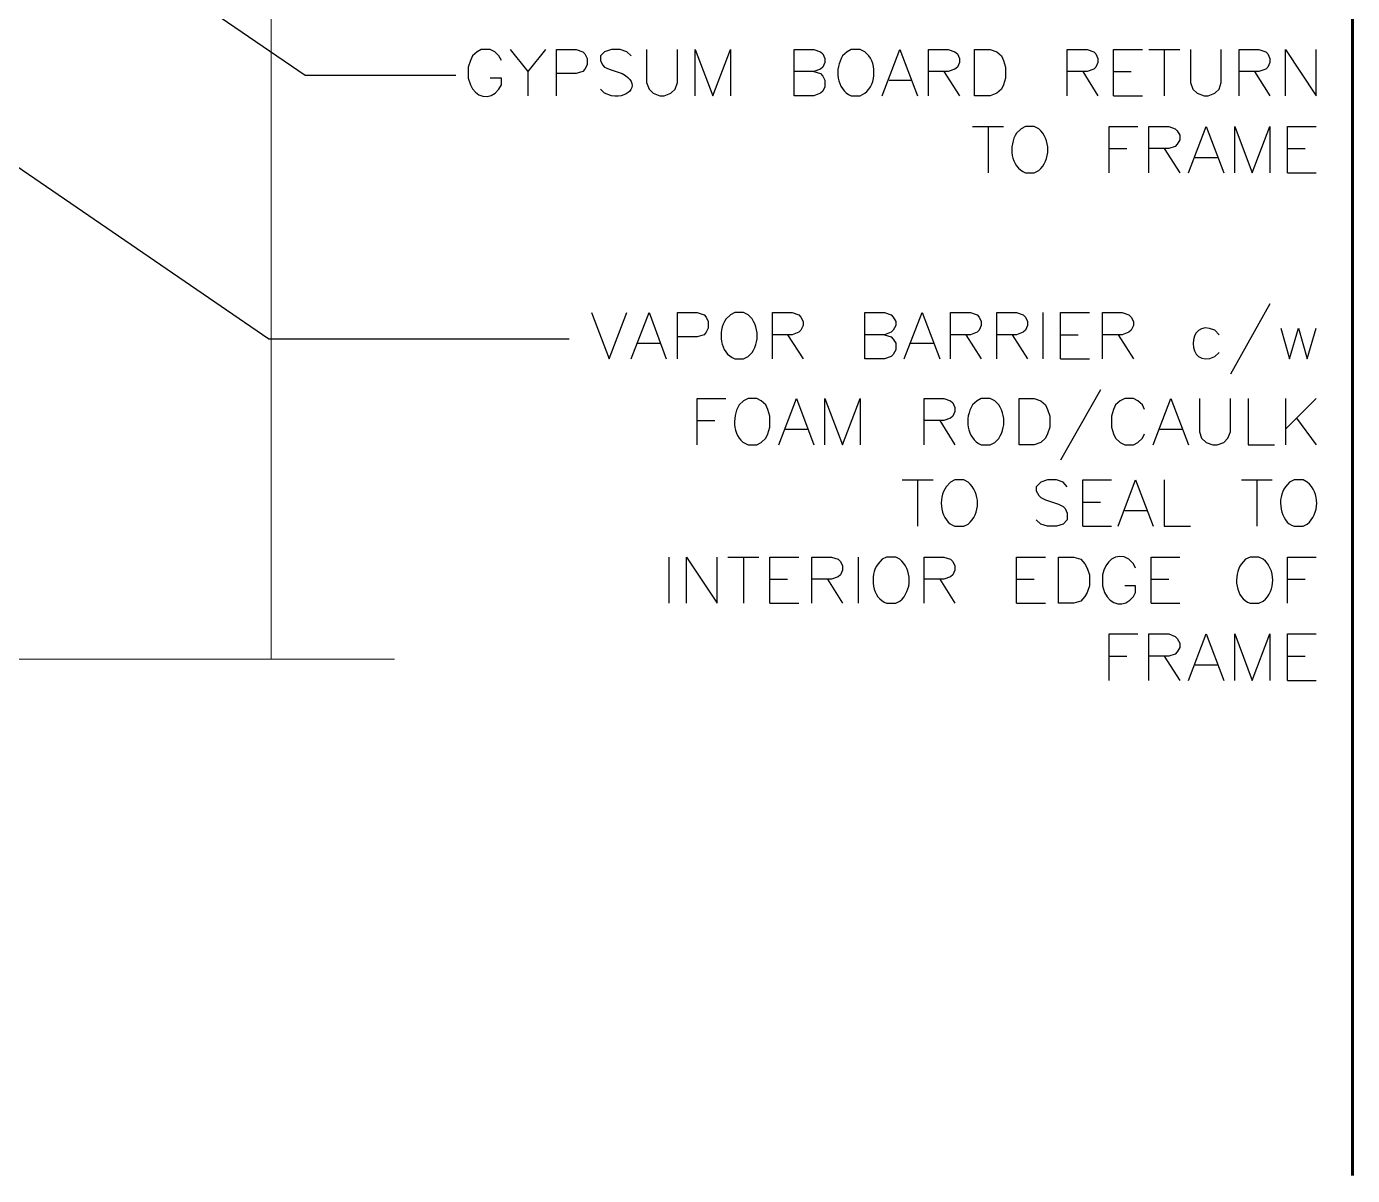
# Model space of a CAD drawing. Header units: millimetres. Extents: x 14 to 201, y 16 to 268.
# Drawn here: x 133 to 201.3, y 55.4 to 114.6 of the extents above; entities that cross this region are included whole.
import ezdxf

# ---------------------------------------------------------------- set-up
doc = ezdxf.new("R2010")
doc.units = ezdxf.units.MM
doc.header["$MEASUREMENT"] = 0
doc.layers.get('0').update_dxf_attribs({"linetype": 'CONTINUOUS'})

msp = doc.modelspace()

# ---------------------------------------------------------------- linework, layer by layer
at = {"color": 0, "linetype": 'Continuous', "lineweight": 60, "true_color": 0x000007}
msp.add_line((201.295, 264.541), (201.295, 55.414), dxfattribs=at)
at = {"color": 0, "linetype": 'Continuous', "lineweight": 15, "true_color": 0x656565}
msp.add_line((145.627, 118.978), (145.627, 82), dxfattribs=at)
at = {"color": 0, "linetype": 'Continuous', "lineweight": 25, "true_color": 0x000007}
for p, q in [((159.745, 113.39), (158.835, 112.247)), ((190.817, 113.39), (192.405, 113.39)), ((191.601, 113.39), (191.601, 110.998)), ((180.255, 112.247), (181.06, 110.998)), ((187.41, 112.247), (188.193, 110.998)), ((188.997, 112.247), (189.907, 112.247)), ((196.257, 112.247), (197.04, 110.998)), ((177.44, 111.802), (178.562, 111.802)), ((188.997, 110.998), (190.479, 110.998)), ((181.737, 109.41), (183.324, 109.41)), ((182.541, 109.41), (182.541, 107.04)), ((188.764, 108.289), (189.674, 108.289)), ((191.601, 108.289), (192.405, 107.04)), ((197.951, 108.289), (198.861, 108.289)), ((193.188, 107.823), (194.331, 107.823)), ((197.951, 107.04), (199.432, 107.04)), ((185.357, 99.843), (185.357, 97.451)), ((197.04, 100.288), (195.009, 96.668)), ((172.212, 98.7), (173.016, 97.451)), ((181.398, 98.7), (182.182, 97.451)), ((183.769, 98.7), (184.573, 97.451)), ((186.267, 98.7), (187.177, 98.7)), ((189.23, 98.7), (190.013, 97.451)), ((194.437, 98.7), (194.204, 98.933)), ((164.507, 98.256), (165.629, 98.256)), ((178.562, 98.256), (179.705, 98.256)), ((194.204, 97.578), (194.437, 97.79)), ((186.267, 97.451), (187.748, 97.451)), ((188.32, 95.864), (186.267, 92.244)), ((197.845, 95.419), (197.845, 93.027)), ((199.432, 95.419), (197.845, 93.832)), ((167.555, 94.276), (168.466, 94.276)), ((180.044, 94.276), (180.827, 93.027)), ((198.416, 94.403), (199.432, 93.027)), ((172.106, 93.832), (173.228, 93.832)), ((191.368, 93.832), (192.511, 93.832)), ((178.118, 91.228), (179.705, 91.228)), ((178.901, 91.228), (178.901, 88.836)), ((195.58, 91.228), (197.168, 91.228)), ((196.363, 91.228), (196.363, 88.836)), ((187.41, 90.085), (188.32, 90.085)), ((189.569, 89.641), (190.691, 89.641)), ((187.41, 88.836), (188.891, 88.836)), ((166.095, 87.249), (166.095, 84.878)), ((169.143, 87.249), (170.73, 87.249)), ((169.947, 87.249), (169.947, 84.878)), ((175.853, 87.249), (175.853, 84.878)), ((171.302, 86.106), (172.212, 86.106)), ((174.265, 86.106), (175.048, 84.878)), ((180.044, 86.106), (180.827, 84.878)), ((184.002, 86.106), (184.912, 86.106)), ((190.923, 86.106), (191.833, 86.106)), ((197.951, 86.106), (198.861, 86.106)), ((171.302, 84.878), (172.784, 84.878)), ((184.002, 84.878), (185.484, 84.878)), ((190.923, 84.878), (192.405, 84.878)), ((188.764, 82.148), (189.674, 82.148)), ((191.601, 82.148), (192.405, 80.899)), ((197.951, 82.148), (198.861, 82.148)), ((193.188, 81.703), (194.331, 81.703)), ((197.951, 80.899), (199.432, 80.899))]:
    msp.add_line(p, q, dxfattribs=at)
at = {"color": 0, "linetype": 'Continuous', "lineweight": 15, "true_color": 0x000007}
msp.add_line((151.977, 82), (113.284, 82), dxfattribs=at)
at = {"color": 0, "linetype": 'Continuous', "lineweight": 25, "true_color": 0x000007}
for points in [[(115.189, 119.274), (145.5, 98.489), (160.972, 98.489)], [(141.224, 116.29), (147.384, 112.056), (155.131, 112.056)], [(157.48, 112.818), (157.353, 113.051), (157.141, 113.263), (156.908, 113.39), (156.443, 113.39), (156.231, 113.263), (155.998, 113.051), (155.892, 112.818), (155.765, 112.48), (155.765, 111.908), (155.892, 111.569)], [(157.924, 113.39), (158.835, 112.247), (158.835, 110.998)], [(160.316, 110.998), (160.316, 113.39), (161.332, 113.39), (161.671, 113.263), (161.777, 113.157), (161.904, 112.924), (161.904, 112.585), (161.777, 112.374), (161.671, 112.247), (161.332, 112.141), (160.316, 112.141)], [(164.169, 113.051), (163.936, 113.263), (163.597, 113.39), (163.153, 113.39), (162.793, 113.263), (162.581, 113.051), (162.581, 112.818), (162.687, 112.585), (162.793, 112.48), (163.026, 112.374), (163.703, 112.141)], [(164.952, 113.39), (164.952, 111.675), (165.079, 111.337), (165.29, 111.125), (165.629, 110.998), (165.862, 110.998), (166.201, 111.125), (166.433, 111.337), (166.539, 111.675), (166.539, 113.39)], [(167.449, 110.998), (167.449, 113.39), (168.36, 110.998), (169.27, 113.39), (169.27, 110.998)], [(172.551, 110.998), (172.551, 113.39), (173.567, 113.39), (173.905, 113.263), (174.032, 113.157), (174.138, 112.924), (174.138, 112.712), (174.032, 112.48), (173.905, 112.374), (173.567, 112.247), (172.551, 112.247)], [(175.493, 113.39), (175.281, 113.263), (175.048, 113.051)], [(176.191, 113.263), (175.958, 113.39), (175.493, 113.39), (175.493, 113.39)], [(177.08, 110.998), (177.99, 113.39), (178.901, 110.998)], [(179.472, 110.998), (179.472, 113.39), (180.488, 113.39), (180.827, 113.263), (180.954, 113.157), (181.06, 112.924), (181.06, 112.712), (180.954, 112.48), (180.827, 112.374), (180.488, 112.247), (179.472, 112.247)], [(186.605, 110.998), (186.605, 113.39), (187.642, 113.39), (187.981, 113.263), (188.087, 113.157), (188.193, 112.924), (188.193, 112.712), (188.087, 112.48), (187.981, 112.374), (187.642, 112.247), (186.605, 112.247)], [(188.997, 110.998), (188.997, 113.39), (190.479, 113.39)], [(192.955, 113.39), (192.955, 111.675), (193.082, 111.337), (193.294, 111.125), (193.654, 110.998), (193.865, 110.998), (194.204, 111.125), (194.437, 111.337), (194.543, 111.675), (194.543, 113.39)], [(195.453, 110.998), (195.453, 113.39), (196.469, 113.39), (196.829, 113.263), (196.935, 113.157), (197.04, 112.924), (197.04, 112.712), (196.935, 112.48), (196.829, 112.374), (196.469, 112.247), (195.453, 112.247)], [(197.845, 110.998), (197.845, 113.39), (199.432, 110.998), (199.432, 113.39)], [(173.567, 112.247), (173.905, 112.141), (174.032, 112.014), (174.138, 111.802), (174.138, 111.464), (174.032, 111.231), (173.905, 111.125), (173.567, 110.998), (172.551, 110.998)], [(157.353, 111.337), (157.48, 111.569), (157.48, 111.908), (156.908, 111.908)], [(163.153, 110.998), (162.793, 111.125), (162.581, 111.337)], [(175.493, 110.998), (175.958, 110.998), (176.191, 111.125)], [(184.467, 109.41), (184.235, 109.305), (184.002, 109.072)], [(185.145, 109.305), (184.912, 109.41), (184.467, 109.41), (184.467, 109.41)], [(188.764, 107.04), (188.764, 109.41), (190.246, 109.41)], [(190.817, 107.04), (190.817, 109.41), (191.833, 109.41), (192.172, 109.305), (192.278, 109.199), (192.405, 108.966), (192.405, 108.733), (192.278, 108.5), (192.172, 108.394), (191.833, 108.289), (190.817, 108.289)], [(192.849, 107.04), (193.76, 109.41), (194.67, 107.04)], [(195.241, 107.04), (195.241, 109.41), (196.13, 107.04), (197.04, 109.41), (197.04, 107.04)], [(197.951, 107.04), (197.951, 109.41), (199.432, 109.41)], [(184.467, 107.04), (184.912, 107.04), (185.145, 107.146)], [(162.116, 99.843), (163.026, 97.451), (163.936, 99.843)], [(164.169, 97.451), (165.079, 99.843), (165.968, 97.451)], [(166.539, 97.451), (166.539, 99.843), (167.555, 99.843), (167.915, 99.716), (168.021, 99.61), (168.127, 99.377), (168.127, 99.039), (168.021, 98.827), (167.915, 98.7), (167.555, 98.594), (166.539, 98.594)], [(169.503, 99.843), (169.27, 99.716), (169.037, 99.504)], [(170.18, 99.716), (169.947, 99.843), (169.503, 99.843), (169.503, 99.843)], [(171.429, 97.451), (171.429, 99.843), (172.445, 99.843), (172.784, 99.716), (172.889, 99.61), (173.016, 99.377), (173.016, 99.166), (172.889, 98.933), (172.784, 98.827), (172.445, 98.7), (171.429, 98.7)], [(176.191, 97.451), (176.191, 99.843), (177.207, 99.843), (177.546, 99.716), (177.652, 99.61), (177.779, 99.377), (177.779, 99.166), (177.652, 98.933), (177.546, 98.827), (177.207, 98.7), (176.191, 98.7)], [(178.223, 97.451), (179.134, 99.843), (180.044, 97.451)], [(180.594, 97.451), (180.594, 99.843), (181.631, 99.843), (181.97, 99.716), (182.076, 99.61), (182.182, 99.377), (182.182, 99.166), (182.076, 98.933), (181.97, 98.827), (181.631, 98.7), (180.594, 98.7)], [(182.986, 97.451), (182.986, 99.843), (184.002, 99.843), (184.341, 99.716), (184.467, 99.61), (184.573, 99.377), (184.573, 99.166), (184.467, 98.933), (184.341, 98.827), (184.002, 98.7), (182.986, 98.7)], [(186.267, 97.451), (186.267, 99.843), (187.748, 99.843)], [(188.426, 97.451), (188.426, 99.843), (189.442, 99.843), (189.78, 99.716), (189.907, 99.61), (190.013, 99.377), (190.013, 99.166), (189.907, 98.933), (189.78, 98.827), (189.442, 98.7), (188.426, 98.7)], [(197.612, 99.039), (198.057, 97.451), (198.522, 99.039), (198.967, 97.451), (199.432, 99.039)], [(177.207, 98.7), (177.546, 98.594), (177.652, 98.467), (177.779, 98.256), (177.779, 97.917), (177.652, 97.684), (177.546, 97.578), (177.207, 97.451), (176.191, 97.451)], [(169.503, 97.451), (169.947, 97.451), (170.18, 97.578)], [(167.555, 93.027), (167.555, 95.419), (169.037, 95.419)], [(170.18, 95.419), (169.947, 95.292), (169.714, 95.081)], [(170.18, 93.027), (170.625, 93.027), (170.857, 93.154), (171.09, 93.366), (171.196, 93.599), (171.302, 93.938), (171.302, 94.509), (171.196, 94.848), (171.09, 95.081), (170.857, 95.292), (170.625, 95.419), (170.18, 95.419), (170.18, 95.419)], [(171.768, 93.027), (172.678, 95.419), (173.567, 93.027)], [(174.138, 93.027), (174.138, 95.419), (175.048, 93.027), (175.958, 95.419), (175.958, 93.027)], [(179.239, 93.027), (179.239, 95.419), (180.255, 95.419), (180.594, 95.292), (180.721, 95.186), (180.827, 94.954), (180.827, 94.742), (180.721, 94.509), (180.594, 94.403), (180.255, 94.276), (179.239, 94.276)], [(182.182, 95.419), (181.97, 95.292), (181.737, 95.081)], [(182.88, 95.292), (182.647, 95.419), (182.182, 95.419), (182.182, 95.419)], [(190.585, 94.848), (190.479, 95.081), (190.246, 95.292), (190.013, 95.419), (189.569, 95.419), (189.336, 95.292), (189.103, 95.081), (188.997, 94.848), (188.891, 94.509), (188.891, 93.938), (188.997, 93.599), (189.103, 93.366), (189.336, 93.154), (189.569, 93.027), (190.013, 93.027), (190.246, 93.154), (190.479, 93.366), (190.585, 93.599)], [(191.029, 93.027), (191.939, 95.419), (192.849, 93.027)], [(193.421, 95.419), (193.421, 93.705), (193.527, 93.366), (193.76, 93.154), (194.098, 93.027), (194.331, 93.027), (194.67, 93.154), (194.882, 93.366), (195.009, 93.705), (195.009, 95.419)], [(195.919, 95.419), (195.919, 93.027), (197.273, 93.027)], [(182.182, 93.027), (182.647, 93.027), (182.88, 93.154)], [(180.827, 91.228), (180.594, 91.101), (180.382, 90.868)], [(181.504, 91.101), (181.293, 91.228), (180.827, 91.228), (180.827, 91.228)], [(186.605, 90.868), (186.394, 91.101), (186.055, 91.228), (185.589, 91.228), (185.251, 91.101), (185.018, 90.868), (185.018, 90.657), (185.145, 90.424), (185.251, 90.318), (185.484, 90.191), (186.161, 89.979), (186.394, 89.852), (186.5, 89.747), (186.605, 89.514), (186.605, 89.175), (186.394, 88.942), (186.055, 88.836), (185.589, 88.836), (185.251, 88.942), (185.018, 89.175)], [(187.41, 88.836), (187.41, 91.228), (188.891, 91.228)], [(189.23, 88.836), (190.119, 91.228), (191.029, 88.836)], [(191.601, 91.228), (191.601, 88.836), (192.955, 88.836)], [(198.289, 91.228), (198.057, 91.101), (197.845, 90.868)], [(198.967, 91.101), (198.755, 91.228), (198.289, 91.228), (198.289, 91.228)], [(180.827, 88.836), (181.293, 88.836), (181.504, 88.942)], [(198.289, 88.836), (198.755, 88.836), (198.967, 88.942)], [(167.005, 84.878), (167.005, 87.249), (168.593, 84.878), (168.593, 87.249)], [(171.302, 84.878), (171.302, 87.249), (172.784, 87.249)], [(173.461, 84.878), (173.461, 87.249), (174.477, 87.249), (174.816, 87.143), (174.943, 87.016), (175.048, 86.804), (175.048, 86.572), (174.943, 86.339), (174.816, 86.233), (174.477, 86.106), (173.461, 86.106)], [(177.313, 87.249), (177.08, 87.143), (176.869, 86.91)], [(177.99, 87.143), (177.779, 87.249), (177.313, 87.249), (177.313, 87.249)], [(179.239, 84.878), (179.239, 87.249), (180.255, 87.249), (180.594, 87.143), (180.721, 87.016), (180.827, 86.804), (180.827, 86.572), (180.721, 86.339), (180.594, 86.233), (180.255, 86.106), (179.239, 86.106)], [(184.002, 84.878), (184.002, 87.249), (185.484, 87.249)], [(190.119, 86.677), (190.013, 86.91), (189.78, 87.143)], [(190.923, 84.878), (190.923, 87.249), (192.405, 87.249)], [(196.025, 87.249), (195.792, 87.143), (195.58, 86.91)], [(196.702, 87.143), (196.469, 87.249), (196.025, 87.249), (196.025, 87.249)], [(197.951, 84.878), (197.951, 87.249), (199.432, 87.249)], [(188.426, 86.339), (188.426, 85.767), (188.532, 85.429)], [(190.013, 85.217), (190.119, 85.429), (190.119, 85.767), (189.569, 85.767)], [(177.313, 84.878), (177.779, 84.878), (177.99, 84.984)], [(196.025, 84.878), (196.469, 84.878), (196.702, 84.984)], [(188.764, 80.899), (188.764, 83.291), (190.246, 83.291)], [(190.817, 80.899), (190.817, 83.291), (191.833, 83.291), (192.172, 83.164), (192.278, 83.058), (192.405, 82.825), (192.405, 82.592), (192.278, 82.381), (192.172, 82.254), (191.833, 82.148), (190.817, 82.148)], [(192.849, 80.899), (193.76, 83.291), (194.67, 80.899)], [(195.241, 80.899), (195.241, 83.291), (196.13, 80.899), (197.04, 83.291), (197.04, 80.899)], [(197.951, 80.899), (197.951, 83.291), (199.432, 83.291)]]:
    msp.add_lwpolyline(points, dxfattribs=at)
for points in [[(181.843, 110.998), (181.843, 113.39), (182.647, 113.39), (182.986, 113.263), (183.219, 113.051), (183.324, 112.818), (183.43, 112.48), (183.43, 111.908), (183.324, 111.569), (183.219, 111.337), (182.986, 111.125), (182.647, 110.998)], [(184.129, 93.027), (184.129, 95.419), (184.912, 95.419), (185.251, 95.292), (185.484, 95.081), (185.589, 94.848), (185.716, 94.509), (185.716, 93.938), (185.589, 93.599), (185.484, 93.366), (185.251, 93.154), (184.912, 93.027)], [(186.161, 84.878), (186.161, 87.249), (186.944, 87.249), (187.304, 87.143), (187.516, 86.91), (187.642, 86.677), (187.748, 86.339), (187.748, 85.767), (187.642, 85.429), (187.516, 85.217), (187.304, 84.984), (186.944, 84.878)]]:
    msp.add_lwpolyline(points, close=True, dxfattribs=at)
for points in [[(175.048, 113.051), (174.622, 112.392), (174.721, 111.344), (175.493, 110.998)], [(176.191, 111.125), (176.816, 111.595), (176.816, 112.793), (176.191, 113.263)], [(163.703, 112.141), (164.675, 111.655), (164.101, 110.84), (163.153, 110.998)], [(155.892, 111.569), (156.108, 110.942), (156.889, 110.704), (157.353, 111.337)], [(185.145, 107.146), (185.769, 107.685), (185.769, 108.765), (185.145, 109.305)], [(184.002, 109.072), (183.578, 108.438), (183.678, 107.327), (184.467, 107.04)], [(170.18, 97.578), (170.804, 98.048), (170.804, 99.247), (170.18, 99.716)], [(169.037, 99.504), (168.61, 98.851), (168.708, 97.766), (169.503, 97.451)], [(194.204, 98.933), (192.688, 99.64), (192.747, 96.827), (194.204, 97.578)], [(169.714, 95.081), (169.329, 94.444), (169.388, 93.314), (170.18, 93.027)], [(181.737, 95.081), (181.31, 94.421), (181.41, 93.374), (182.182, 93.027)], [(182.88, 93.154), (183.504, 93.624), (183.504, 94.822), (182.88, 95.292)], [(180.382, 90.868), (179.918, 90.307), (180.104, 89.042), (180.827, 88.836)], [(181.504, 88.942), (182.14, 89.461), (182.168, 90.575), (181.504, 91.101)], [(197.845, 90.868), (197.381, 90.307), (197.566, 89.042), (198.289, 88.836)], [(198.967, 88.942), (199.602, 89.461), (199.631, 90.575), (198.967, 91.101)], [(189.78, 87.143), (189.117, 87.567), (188.534, 86.99), (188.426, 86.339)], [(176.869, 86.91), (176.419, 86.301), (176.565, 85.116), (177.313, 84.878)], [(177.99, 84.984), (178.654, 85.51), (178.626, 86.624), (177.99, 87.143)], [(195.58, 86.91), (195.13, 86.301), (195.276, 85.116), (196.025, 84.878)], [(196.702, 84.984), (197.366, 85.51), (197.338, 86.624), (196.702, 87.143)], [(188.532, 85.429), (188.838, 84.772), (189.559, 84.611), (190.013, 85.217)]]:
    msp.add_open_spline(points, degree=3, dxfattribs=at)

doc.saveas('drawing.dxf')
